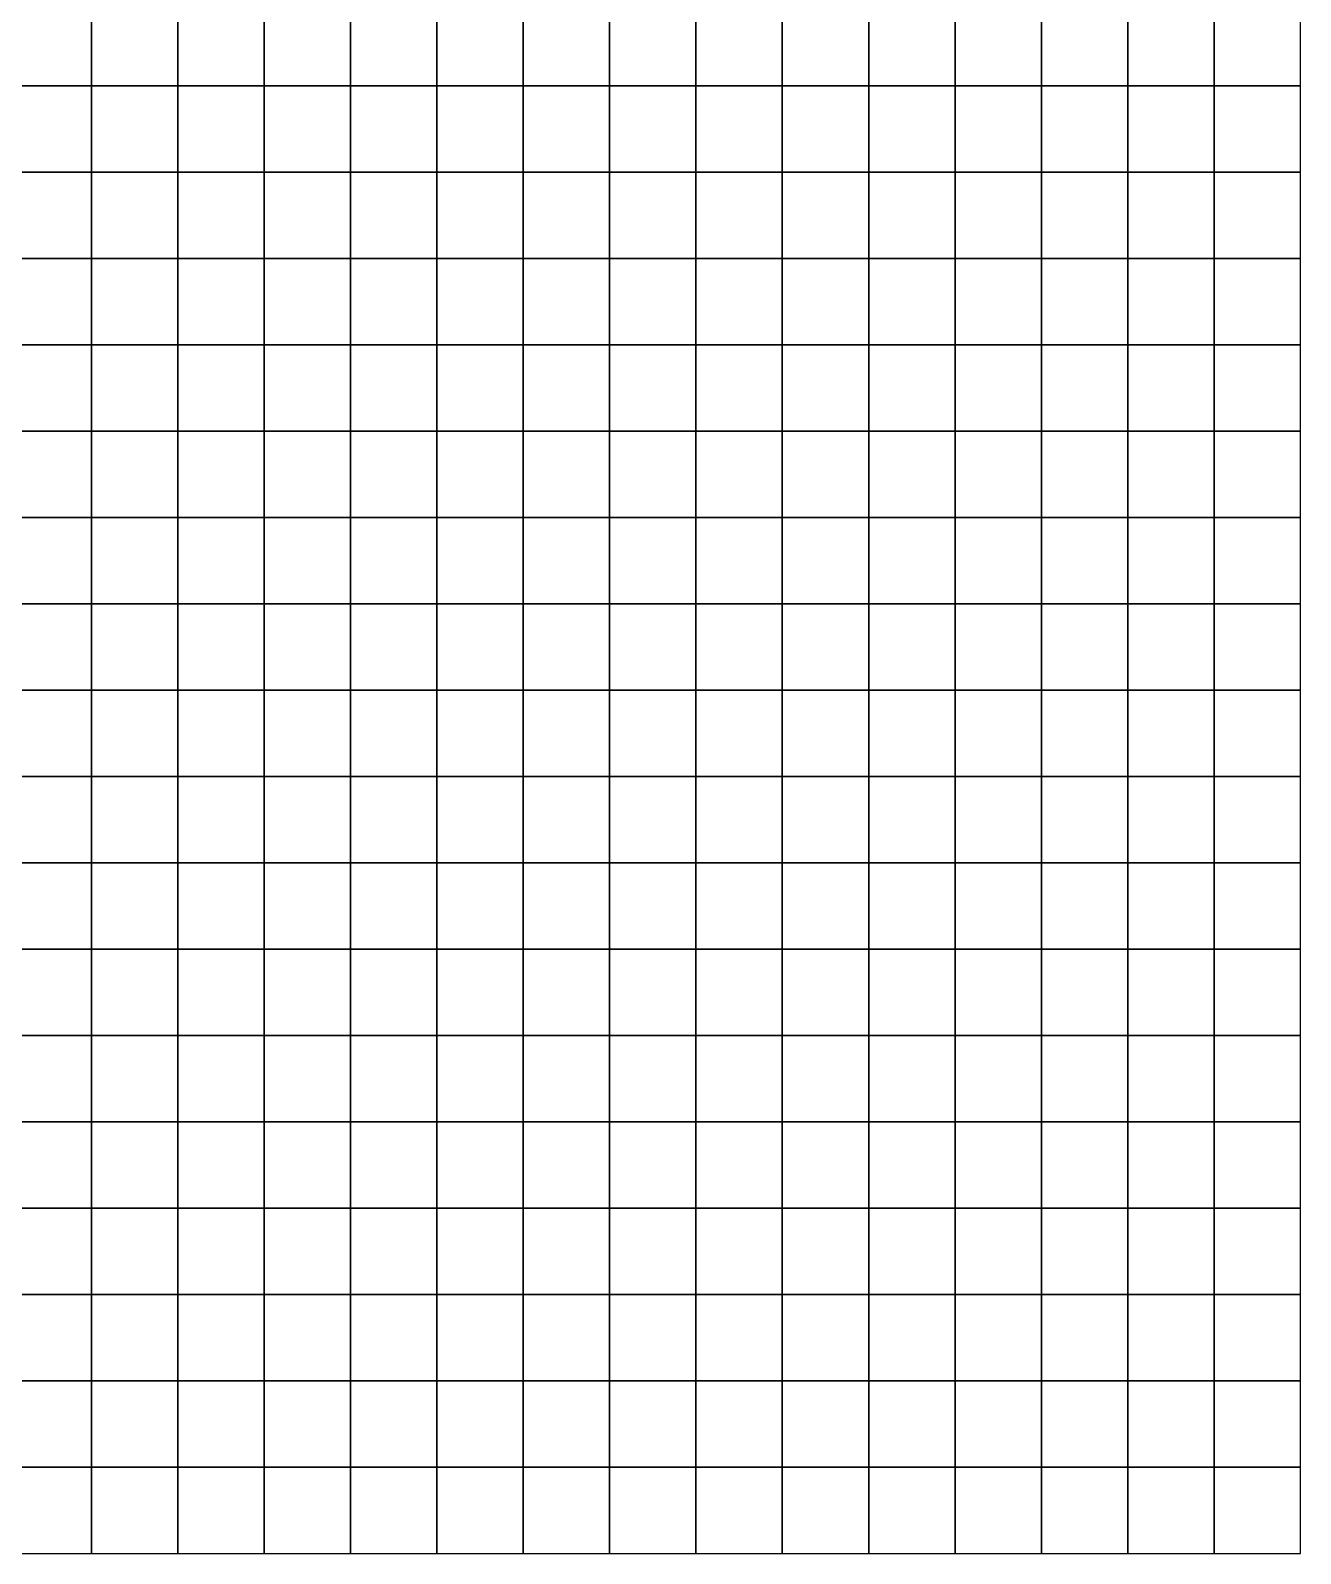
# Model space of a CAD drawing. Header units: metres. Extents: x 479850 to 482750, y 6959850 to 6961650.
# Drawn here: x 482015 to 482750, y 6959850 to 6960732 of the extents above; entities that cross this region are included whole.
import ezdxf

# ---------------------------------------------------------------- set-up
doc = ezdxf.new("R2010")
doc.units = ezdxf.units.M

msp = doc.modelspace()

# ---------------------------------------------------------------- linework, layer by layer
at = {"layer": 'GWL'}
for points in [[(482000, 6960700, 4.88), (482050, 6960700, 4.91), (482050, 6960750, 5.17), (482000, 6960750, 5.13)], [(482050, 6960700, 4.91), (482100, 6960700, 4.95), (482100, 6960750, 5.21), (482050, 6960750, 5.17)], [(482100, 6960700, 4.95), (482150, 6960700, 5), (482150, 6960750, 5.25), (482100, 6960750, 5.21)], [(482150, 6960700, 5), (482200, 6960700, 5.04), (482200, 6960750, 5.3), (482150, 6960750, 5.25)], [(482200, 6960700, 5.04), (482250, 6960700, 5.09), (482250, 6960750, 5.35), (482200, 6960750, 5.3)], [(482250, 6960700, 5.09), (482300, 6960700, 5.14), (482300, 6960750, 5.39), (482250, 6960750, 5.35)], [(482300, 6960700, 5.14), (482350, 6960700, 5.18), (482350, 6960750, 5.43), (482300, 6960750, 5.39)], [(482350, 6960700, 5.18), (482400, 6960700, 5.22), (482400, 6960750, 5.46), (482350, 6960750, 5.43)], [(482400, 6960700, 5.22), (482450, 6960700, 5.25), (482450, 6960750, 5.49), (482400, 6960750, 5.46)], [(482450, 6960700, 5.25), (482500, 6960700, 5.26), (482500, 6960750, 5.5), (482450, 6960750, 5.49)], [(482500, 6960700, 5.26), (482550, 6960700, 5.27), (482550, 6960750, 5.5), (482500, 6960750, 5.5)], [(482550, 6960700, 5.27), (482600, 6960700, 5.26), (482600, 6960750, 5.49), (482550, 6960750, 5.5)], [(482600, 6960700, 5.26), (482650, 6960700, 5.24), (482650, 6960750, 5.46), (482600, 6960750, 5.49)], [(482650, 6960700, 5.24), (482700, 6960700, 5.21), (482700, 6960750, 5.41), (482650, 6960750, 5.46)], [(482700, 6960700, 5.21), (482750, 6960700, 5.15), (482750, 6960750, 5.34), (482700, 6960750, 5.41)], [(482000, 6960650, 4.64), (482050, 6960650, 4.66), (482050, 6960700, 4.91), (482000, 6960700, 4.88)], [(482050, 6960650, 4.66), (482100, 6960650, 4.7), (482100, 6960700, 4.95), (482050, 6960700, 4.91)], [(482100, 6960650, 4.7), (482150, 6960650, 4.74), (482150, 6960700, 5), (482100, 6960700, 4.95)], [(482150, 6960650, 4.74), (482200, 6960650, 4.79), (482200, 6960700, 5.04), (482150, 6960700, 5)], [(482200, 6960650, 4.79), (482250, 6960650, 4.83), (482250, 6960700, 5.09), (482200, 6960700, 5.04)], [(482250, 6960650, 4.83), (482300, 6960650, 4.88), (482300, 6960700, 5.14), (482250, 6960700, 5.09)], [(482300, 6960650, 4.88), (482350, 6960650, 4.92), (482350, 6960700, 5.18), (482300, 6960700, 5.14)], [(482350, 6960650, 4.92), (482400, 6960650, 4.96), (482400, 6960700, 5.22), (482350, 6960700, 5.18)], [(482400, 6960650, 4.96), (482450, 6960650, 5), (482450, 6960700, 5.25), (482400, 6960700, 5.22)], [(482450, 6960650, 5), (482500, 6960650, 5.02), (482500, 6960700, 5.26), (482450, 6960700, 5.25)], [(482500, 6960650, 5.02), (482550, 6960650, 5.04), (482550, 6960700, 5.27), (482500, 6960700, 5.26)], [(482550, 6960650, 5.04), (482600, 6960650, 5.04), (482600, 6960700, 5.26), (482550, 6960700, 5.27)], [(482600, 6960650, 5.04), (482650, 6960650, 5.03), (482650, 6960700, 5.24), (482600, 6960700, 5.26)], [(482650, 6960650, 5.03), (482700, 6960650, 5), (482700, 6960700, 5.21), (482650, 6960700, 5.24)], [(482700, 6960650, 5), (482750, 6960650, 4.96), (482750, 6960700, 5.15), (482700, 6960700, 5.21)], [(482000, 6960600, 4.4), (482050, 6960600, 4.42), (482050, 6960650, 4.66), (482000, 6960650, 4.64)], [(482050, 6960600, 4.42), (482100, 6960600, 4.45), (482100, 6960650, 4.7), (482050, 6960650, 4.66)], [(482100, 6960600, 4.45), (482150, 6960600, 4.48), (482150, 6960650, 4.74), (482100, 6960650, 4.7)], [(482150, 6960600, 4.48), (482200, 6960600, 4.53), (482200, 6960650, 4.79), (482150, 6960650, 4.74)], [(482200, 6960600, 4.53), (482250, 6960600, 4.57), (482250, 6960650, 4.83), (482200, 6960650, 4.79)], [(482250, 6960600, 4.57), (482300, 6960600, 4.62), (482300, 6960650, 4.88), (482250, 6960650, 4.83)], [(482300, 6960600, 4.62), (482350, 6960600, 4.67), (482350, 6960650, 4.92), (482300, 6960650, 4.88)], [(482350, 6960600, 4.67), (482400, 6960600, 4.71), (482400, 6960650, 4.96), (482350, 6960650, 4.92)], [(482400, 6960600, 4.71), (482450, 6960600, 4.75), (482450, 6960650, 5), (482400, 6960650, 4.96)], [(482450, 6960600, 4.75), (482500, 6960600, 4.78), (482500, 6960650, 5.02), (482450, 6960650, 5)], [(482500, 6960600, 4.78), (482550, 6960600, 4.8), (482550, 6960650, 5.04), (482500, 6960650, 5.02)], [(482550, 6960600, 4.8), (482600, 6960600, 4.81), (482600, 6960650, 5.04), (482550, 6960650, 5.04)], [(482600, 6960600, 4.81), (482650, 6960600, 4.8), (482650, 6960650, 5.03), (482600, 6960650, 5.04)], [(482650, 6960600, 4.8), (482700, 6960600, 4.79), (482700, 6960650, 5), (482650, 6960650, 5.03)], [(482700, 6960600, 4.79), (482750, 6960600, 4.75), (482750, 6960650, 4.96), (482700, 6960650, 5)], [(482000, 6960550, 4.17), (482050, 6960550, 4.18), (482050, 6960600, 4.42), (482000, 6960600, 4.4)], [(482050, 6960550, 4.18), (482100, 6960550, 4.2), (482100, 6960600, 4.45), (482050, 6960600, 4.42)], [(482100, 6960550, 4.2), (482150, 6960550, 4.23), (482150, 6960600, 4.48), (482100, 6960600, 4.45)], [(482150, 6960550, 4.23), (482200, 6960550, 4.27), (482200, 6960600, 4.53), (482150, 6960600, 4.48)], [(482200, 6960550, 4.27), (482250, 6960550, 4.32), (482250, 6960600, 4.57), (482200, 6960600, 4.53)], [(482250, 6960550, 4.32), (482300, 6960550, 4.36), (482300, 6960600, 4.62), (482250, 6960600, 4.57)], [(482300, 6960550, 4.36), (482350, 6960550, 4.41), (482350, 6960600, 4.67), (482300, 6960600, 4.62)], [(482350, 6960550, 4.41), (482400, 6960550, 4.46), (482400, 6960600, 4.71), (482350, 6960600, 4.67)], [(482400, 6960550, 4.46), (482450, 6960550, 4.5), (482450, 6960600, 4.75), (482400, 6960600, 4.71)], [(482450, 6960550, 4.5), (482500, 6960550, 4.53), (482500, 6960600, 4.78), (482450, 6960600, 4.75)], [(482500, 6960550, 4.53), (482550, 6960550, 4.56), (482550, 6960600, 4.8), (482500, 6960600, 4.78)], [(482550, 6960550, 4.56), (482600, 6960550, 4.57), (482600, 6960600, 4.81), (482550, 6960600, 4.8)], [(482600, 6960550, 4.57), (482650, 6960550, 4.58), (482650, 6960600, 4.8), (482600, 6960600, 4.81)], [(482650, 6960550, 4.58), (482700, 6960550, 4.57), (482700, 6960600, 4.79), (482650, 6960600, 4.8)], [(482700, 6960550, 4.57), (482750, 6960550, 4.54), (482750, 6960600, 4.75), (482700, 6960600, 4.79)], [(482000, 6960500, 3.92), (482050, 6960500, 3.94), (482050, 6960550, 4.18), (482000, 6960550, 4.17)], [(482050, 6960500, 3.94), (482100, 6960500, 3.95), (482100, 6960550, 4.2), (482050, 6960550, 4.18)], [(482100, 6960500, 3.95), (482150, 6960500, 3.98), (482150, 6960550, 4.23), (482100, 6960550, 4.2)], [(482150, 6960500, 3.98), (482200, 6960500, 4.01), (482200, 6960550, 4.27), (482150, 6960550, 4.23)], [(482200, 6960500, 4.01), (482250, 6960500, 4.06), (482250, 6960550, 4.32), (482200, 6960550, 4.27)], [(482250, 6960500, 4.06), (482300, 6960500, 4.11), (482300, 6960550, 4.36), (482250, 6960550, 4.32)], [(482300, 6960500, 4.11), (482350, 6960500, 4.15), (482350, 6960550, 4.41), (482300, 6960550, 4.36)], [(482350, 6960500, 4.15), (482400, 6960500, 4.2), (482400, 6960550, 4.46), (482350, 6960550, 4.41)], [(482400, 6960500, 4.2), (482450, 6960500, 4.24), (482450, 6960550, 4.5), (482400, 6960550, 4.46)], [(482450, 6960500, 4.24), (482500, 6960500, 4.28), (482500, 6960550, 4.53), (482450, 6960550, 4.5)], [(482500, 6960500, 4.28), (482550, 6960500, 4.31), (482550, 6960550, 4.56), (482500, 6960550, 4.53)], [(482550, 6960500, 4.31), (482600, 6960500, 4.33), (482600, 6960550, 4.57), (482550, 6960550, 4.56)], [(482600, 6960500, 4.33), (482650, 6960500, 4.35), (482650, 6960550, 4.58), (482600, 6960550, 4.57)], [(482650, 6960500, 4.35), (482700, 6960500, 4.34), (482700, 6960550, 4.57), (482650, 6960550, 4.58)], [(482700, 6960500, 4.34), (482750, 6960500, 4.33), (482750, 6960550, 4.54), (482700, 6960550, 4.57)], [(482000, 6960450, 3.67), (482050, 6960450, 3.7), (482050, 6960500, 3.94), (482000, 6960500, 3.92)], [(482050, 6960450, 3.7), (482100, 6960450, 3.71), (482100, 6960500, 3.95), (482050, 6960500, 3.94)], [(482100, 6960450, 3.71), (482150, 6960450, 3.73), (482150, 6960500, 3.98), (482100, 6960500, 3.95)], [(482150, 6960450, 3.73), (482200, 6960450, 3.76), (482200, 6960500, 4.01), (482150, 6960500, 3.98)], [(482200, 6960450, 3.76), (482250, 6960450, 3.8), (482250, 6960500, 4.06), (482200, 6960500, 4.01)], [(482250, 6960450, 3.8), (482300, 6960450, 3.85), (482300, 6960500, 4.11), (482250, 6960500, 4.06)], [(482300, 6960450, 3.85), (482350, 6960450, 3.89), (482350, 6960500, 4.15), (482300, 6960500, 4.11)], [(482350, 6960450, 3.89), (482400, 6960450, 3.94), (482400, 6960500, 4.2), (482350, 6960500, 4.15)], [(482400, 6960450, 3.94), (482450, 6960450, 3.99), (482450, 6960500, 4.24), (482400, 6960500, 4.2)], [(482450, 6960450, 3.99), (482500, 6960450, 4.03), (482500, 6960500, 4.28), (482450, 6960500, 4.24)], [(482500, 6960450, 4.03), (482550, 6960450, 4.07), (482550, 6960500, 4.31), (482500, 6960500, 4.28)], [(482550, 6960450, 4.07), (482600, 6960450, 4.09), (482600, 6960500, 4.33), (482550, 6960500, 4.31)], [(482600, 6960450, 4.09), (482650, 6960450, 4.11), (482650, 6960500, 4.35), (482600, 6960500, 4.33)], [(482650, 6960450, 4.11), (482700, 6960450, 4.12), (482700, 6960500, 4.34), (482650, 6960500, 4.35)], [(482700, 6960450, 4.12), (482750, 6960450, 4.11), (482750, 6960500, 4.33), (482700, 6960500, 4.34)], [(482000, 6960400, 3.39), (482050, 6960400, 3.46), (482050, 6960450, 3.7), (482000, 6960450, 3.67)], [(482050, 6960400, 3.46), (482100, 6960400, 3.48), (482100, 6960450, 3.71), (482050, 6960450, 3.7)], [(482100, 6960400, 3.48), (482150, 6960400, 3.49), (482150, 6960450, 3.73), (482100, 6960450, 3.71)], [(482150, 6960400, 3.49), (482200, 6960400, 3.51), (482200, 6960450, 3.76), (482150, 6960450, 3.73)], [(482200, 6960400, 3.51), (482250, 6960400, 3.55), (482250, 6960450, 3.8), (482200, 6960450, 3.76)], [(482250, 6960400, 3.55), (482300, 6960400, 3.59), (482300, 6960450, 3.85), (482250, 6960450, 3.8)], [(482300, 6960400, 3.59), (482350, 6960400, 3.63), (482350, 6960450, 3.89), (482300, 6960450, 3.85)], [(482350, 6960400, 3.63), (482400, 6960400, 3.68), (482400, 6960450, 3.94), (482350, 6960450, 3.89)], [(482400, 6960400, 3.68), (482450, 6960400, 3.73), (482450, 6960450, 3.99), (482400, 6960450, 3.94)], [(482450, 6960400, 3.73), (482500, 6960400, 3.78), (482500, 6960450, 4.03), (482450, 6960450, 3.99)], [(482500, 6960400, 3.78), (482550, 6960400, 3.81), (482550, 6960450, 4.07), (482500, 6960450, 4.03)], [(482550, 6960400, 3.81), (482600, 6960400, 3.85), (482600, 6960450, 4.09), (482550, 6960450, 4.07)], [(482600, 6960400, 3.85), (482650, 6960400, 3.87), (482650, 6960450, 4.11), (482600, 6960450, 4.09)], [(482650, 6960400, 3.87), (482700, 6960400, 3.88), (482700, 6960450, 4.12), (482650, 6960450, 4.11)], [(482700, 6960400, 3.88), (482750, 6960400, 3.88), (482750, 6960450, 4.11), (482700, 6960450, 4.12)], [(482000, 6960350, 3.07), (482050, 6960350, 3.2), (482050, 6960400, 3.46), (482000, 6960400, 3.39)], [(482050, 6960350, 3.2), (482100, 6960350, 3.24), (482100, 6960400, 3.48), (482050, 6960400, 3.46)], [(482100, 6960350, 3.24), (482150, 6960350, 3.25), (482150, 6960400, 3.49), (482100, 6960400, 3.48)], [(482150, 6960350, 3.25), (482200, 6960350, 3.27), (482200, 6960400, 3.51), (482150, 6960400, 3.49)], [(482200, 6960350, 3.27), (482250, 6960350, 3.29), (482250, 6960400, 3.55), (482200, 6960400, 3.51)], [(482250, 6960350, 3.29), (482300, 6960350, 3.33), (482300, 6960400, 3.59), (482250, 6960400, 3.55)], [(482300, 6960350, 3.33), (482350, 6960350, 3.38), (482350, 6960400, 3.63), (482300, 6960400, 3.59)], [(482350, 6960350, 3.38), (482400, 6960350, 3.42), (482400, 6960400, 3.68), (482350, 6960400, 3.63)], [(482400, 6960350, 3.42), (482450, 6960350, 3.47), (482450, 6960400, 3.73), (482400, 6960400, 3.68)], [(482450, 6960350, 3.47), (482500, 6960350, 3.52), (482500, 6960400, 3.78), (482450, 6960400, 3.73)], [(482500, 6960350, 3.52), (482550, 6960350, 3.56), (482550, 6960400, 3.81), (482500, 6960400, 3.78)], [(482550, 6960350, 3.56), (482600, 6960350, 3.6), (482600, 6960400, 3.85), (482550, 6960400, 3.81)], [(482600, 6960350, 3.6), (482650, 6960350, 3.63), (482650, 6960400, 3.87), (482600, 6960400, 3.85)], [(482650, 6960350, 3.63), (482700, 6960350, 3.65), (482700, 6960400, 3.88), (482650, 6960400, 3.87)], [(482700, 6960350, 3.65), (482750, 6960350, 3.65), (482750, 6960400, 3.88), (482700, 6960400, 3.88)], [(482000, 6960300, 2.68), (482050, 6960300, 2.91), (482050, 6960350, 3.2), (482000, 6960350, 3.07)], [(482050, 6960300, 2.91), (482100, 6960300, 2.99), (482100, 6960350, 3.24), (482050, 6960350, 3.2)], [(482100, 6960300, 2.99), (482150, 6960300, 3.01), (482150, 6960350, 3.25), (482100, 6960350, 3.24)], [(482150, 6960300, 3.01), (482200, 6960300, 3.02), (482200, 6960350, 3.27), (482150, 6960350, 3.25)], [(482200, 6960300, 3.02), (482250, 6960300, 3.05), (482250, 6960350, 3.29), (482200, 6960350, 3.27)], [(482250, 6960300, 3.05), (482300, 6960300, 3.08), (482300, 6960350, 3.33), (482250, 6960350, 3.29)], [(482300, 6960300, 3.08), (482350, 6960300, 3.12), (482350, 6960350, 3.38), (482300, 6960350, 3.33)], [(482350, 6960300, 3.12), (482400, 6960300, 3.17), (482400, 6960350, 3.42), (482350, 6960350, 3.38)], [(482400, 6960300, 3.17), (482450, 6960300, 3.21), (482450, 6960350, 3.47), (482400, 6960350, 3.42)], [(482450, 6960300, 3.21), (482500, 6960300, 3.26), (482500, 6960350, 3.52), (482450, 6960350, 3.47)], [(482500, 6960300, 3.26), (482550, 6960300, 3.31), (482550, 6960350, 3.56), (482500, 6960350, 3.52)], [(482550, 6960300, 3.31), (482600, 6960300, 3.35), (482600, 6960350, 3.6), (482550, 6960350, 3.56)], [(482600, 6960300, 3.35), (482650, 6960300, 3.38), (482650, 6960350, 3.63), (482600, 6960350, 3.6)], [(482650, 6960300, 3.38), (482700, 6960300, 3.41), (482700, 6960350, 3.65), (482650, 6960350, 3.63)], [(482700, 6960300, 3.41), (482750, 6960300, 3.42), (482750, 6960350, 3.65), (482700, 6960350, 3.65)], [(482000, 6960250, 2.23), (482050, 6960250, 2.57), (482050, 6960300, 2.91), (482000, 6960300, 2.68)], [(482050, 6960250, 2.57), (482100, 6960250, 2.72), (482100, 6960300, 2.99), (482050, 6960300, 2.91)], [(482100, 6960250, 2.72), (482150, 6960250, 2.77), (482150, 6960300, 3.01), (482100, 6960300, 2.99)], [(482150, 6960250, 2.77), (482200, 6960250, 2.79), (482200, 6960300, 3.02), (482150, 6960300, 3.01)], [(482200, 6960250, 2.79), (482250, 6960250, 2.8), (482250, 6960300, 3.05), (482200, 6960300, 3.02)], [(482250, 6960250, 2.8), (482300, 6960250, 2.83), (482300, 6960300, 3.08), (482250, 6960300, 3.05)], [(482300, 6960250, 2.83), (482350, 6960250, 2.86), (482350, 6960300, 3.12), (482300, 6960300, 3.08)], [(482350, 6960250, 2.86), (482400, 6960250, 2.91), (482400, 6960300, 3.17), (482350, 6960300, 3.12)], [(482400, 6960250, 2.91), (482450, 6960250, 2.96), (482450, 6960300, 3.21), (482400, 6960300, 3.17)], [(482450, 6960250, 2.96), (482500, 6960250, 3), (482500, 6960300, 3.26), (482450, 6960300, 3.21)], [(482500, 6960250, 3), (482550, 6960250, 3.05), (482550, 6960300, 3.31), (482500, 6960300, 3.26)], [(482550, 6960250, 3.05), (482600, 6960250, 3.09), (482600, 6960300, 3.35), (482550, 6960300, 3.31)], [(482600, 6960250, 3.09), (482650, 6960250, 3.13), (482650, 6960300, 3.38), (482600, 6960300, 3.35)], [(482650, 6960250, 3.13), (482700, 6960250, 3.16), (482700, 6960300, 3.41), (482650, 6960300, 3.38)], [(482700, 6960250, 3.16), (482750, 6960250, 3.18), (482750, 6960300, 3.42), (482700, 6960300, 3.41)], [(482000, 6960200, 1.7), (482050, 6960200, 2.17), (482050, 6960250, 2.57), (482000, 6960250, 2.23)], [(482050, 6960200, 2.17), (482100, 6960200, 2.42), (482100, 6960250, 2.72), (482050, 6960250, 2.57)], [(482100, 6960200, 2.42), (482150, 6960200, 2.52), (482150, 6960250, 2.77), (482100, 6960250, 2.72)], [(482150, 6960200, 2.52), (482200, 6960200, 2.55), (482200, 6960250, 2.79), (482150, 6960250, 2.77)], [(482200, 6960200, 2.55), (482250, 6960200, 2.56), (482250, 6960250, 2.8), (482200, 6960250, 2.79)], [(482250, 6960200, 2.56), (482300, 6960200, 2.58), (482300, 6960250, 2.83), (482250, 6960250, 2.8)], [(482300, 6960200, 2.58), (482350, 6960200, 2.61), (482350, 6960250, 2.86), (482300, 6960250, 2.83)], [(482350, 6960200, 2.61), (482400, 6960200, 2.65), (482400, 6960250, 2.91), (482350, 6960250, 2.86)], [(482400, 6960200, 2.65), (482450, 6960200, 2.7), (482450, 6960250, 2.96), (482400, 6960250, 2.91)], [(482450, 6960200, 2.7), (482500, 6960200, 2.75), (482500, 6960250, 3), (482450, 6960250, 2.96)], [(482500, 6960200, 2.75), (482550, 6960200, 2.79), (482550, 6960250, 3.05), (482500, 6960250, 3)], [(482550, 6960200, 2.79), (482600, 6960200, 2.84), (482600, 6960250, 3.09), (482550, 6960250, 3.05)], [(482600, 6960200, 2.84), (482650, 6960200, 2.88), (482650, 6960250, 3.13), (482600, 6960250, 3.09)], [(482650, 6960200, 2.88), (482700, 6960200, 2.91), (482700, 6960250, 3.16), (482650, 6960250, 3.13)], [(482700, 6960200, 2.91), (482750, 6960200, 2.94), (482750, 6960250, 3.18), (482700, 6960250, 3.16)], [(482000, 6960150, 1.11), (482050, 6960150, 1.69), (482050, 6960200, 2.17), (482000, 6960200, 1.7)], [(482050, 6960150, 1.69), (482100, 6960150, 2.07), (482100, 6960200, 2.42), (482050, 6960200, 2.17)], [(482100, 6960150, 2.07), (482150, 6960150, 2.25), (482150, 6960200, 2.52), (482100, 6960200, 2.42)], [(482150, 6960150, 2.25), (482200, 6960150, 2.31), (482200, 6960200, 2.55), (482150, 6960200, 2.52)], [(482200, 6960150, 2.31), (482250, 6960150, 2.32), (482250, 6960200, 2.56), (482200, 6960200, 2.55)], [(482250, 6960150, 2.32), (482300, 6960150, 2.34), (482300, 6960200, 2.58), (482250, 6960200, 2.56)], [(482300, 6960150, 2.34), (482350, 6960150, 2.36), (482350, 6960200, 2.61), (482300, 6960200, 2.58)], [(482350, 6960150, 2.36), (482400, 6960150, 2.4), (482400, 6960200, 2.65), (482350, 6960200, 2.61)], [(482400, 6960150, 2.4), (482450, 6960150, 2.44), (482450, 6960200, 2.7), (482400, 6960200, 2.65)], [(482450, 6960150, 2.44), (482500, 6960150, 2.49), (482500, 6960200, 2.75), (482450, 6960200, 2.7)], [(482500, 6960150, 2.49), (482550, 6960150, 2.54), (482550, 6960200, 2.79), (482500, 6960200, 2.75)], [(482550, 6960150, 2.54), (482600, 6960150, 2.58), (482600, 6960200, 2.84), (482550, 6960200, 2.79)], [(482600, 6960150, 2.58), (482650, 6960150, 2.63), (482650, 6960200, 2.88), (482600, 6960200, 2.84)], [(482650, 6960150, 2.63), (482700, 6960150, 2.66), (482700, 6960200, 2.91), (482650, 6960200, 2.88)], [(482700, 6960150, 2.66), (482750, 6960150, 2.7), (482750, 6960200, 2.94), (482700, 6960200, 2.91)], [(482000, 6960100, 0.51), (482050, 6960100, 1.15), (482050, 6960150, 1.69), (482000, 6960150, 1.11)], [(482050, 6960100, 1.15), (482100, 6960100, 1.65), (482100, 6960150, 2.07), (482050, 6960150, 1.69)], [(482100, 6960100, 1.65), (482150, 6960100, 1.94), (482150, 6960150, 2.25), (482100, 6960150, 2.07)], [(482150, 6960100, 1.94), (482200, 6960100, 2.05), (482200, 6960150, 2.31), (482150, 6960150, 2.25)], [(482200, 6960100, 2.05), (482250, 6960100, 2.08), (482250, 6960150, 2.32), (482200, 6960150, 2.31)], [(482250, 6960100, 2.08), (482300, 6960100, 2.1), (482300, 6960150, 2.34), (482250, 6960150, 2.32)], [(482300, 6960100, 2.1), (482350, 6960100, 2.11), (482350, 6960150, 2.36), (482300, 6960150, 2.34)], [(482350, 6960100, 2.11), (482400, 6960100, 2.14), (482400, 6960150, 2.4), (482350, 6960150, 2.36)], [(482400, 6960100, 2.14), (482450, 6960100, 2.18), (482450, 6960150, 2.44), (482400, 6960150, 2.4)], [(482450, 6960100, 2.18), (482500, 6960100, 2.23), (482500, 6960150, 2.49), (482450, 6960150, 2.44)], [(482500, 6960100, 2.23), (482550, 6960100, 2.28), (482550, 6960150, 2.54), (482500, 6960150, 2.49)], [(482550, 6960100, 2.28), (482600, 6960100, 2.32), (482600, 6960150, 2.58), (482550, 6960150, 2.54)], [(482600, 6960100, 2.32), (482650, 6960100, 2.37), (482650, 6960150, 2.63), (482600, 6960150, 2.58)], [(482650, 6960100, 2.37), (482700, 6960100, 2.41), (482700, 6960150, 2.66), (482650, 6960150, 2.63)], [(482700, 6960100, 2.41), (482750, 6960100, 2.45), (482750, 6960150, 2.7), (482700, 6960150, 2.66)], [(482000, 6960050, -0.06), (482050, 6960050, 0.55), (482050, 6960100, 1.15), (482000, 6960100, 0.51)], [(482050, 6960050, 0.55), (482100, 6960050, 1.15), (482100, 6960100, 1.65), (482050, 6960100, 1.15)], [(482100, 6960050, 1.15), (482150, 6960050, 1.56), (482150, 6960100, 1.94), (482100, 6960100, 1.65)], [(482150, 6960050, 1.56), (482200, 6960050, 1.77), (482200, 6960100, 2.05), (482150, 6960100, 1.94)], [(482200, 6960050, 1.77), (482250, 6960050, 1.84), (482250, 6960100, 2.08), (482200, 6960100, 2.05)], [(482250, 6960050, 1.84), (482300, 6960050, 1.86), (482300, 6960100, 2.1), (482250, 6960100, 2.08)], [(482300, 6960050, 1.86), (482350, 6960050, 1.87), (482350, 6960100, 2.11), (482300, 6960100, 2.1)], [(482350, 6960050, 1.87), (482400, 6960050, 1.89), (482400, 6960100, 2.14), (482350, 6960100, 2.11)], [(482400, 6960050, 1.89), (482450, 6960050, 1.93), (482450, 6960100, 2.18), (482400, 6960100, 2.14)], [(482450, 6960050, 1.93), (482500, 6960050, 1.97), (482500, 6960100, 2.23), (482450, 6960100, 2.18)], [(482500, 6960050, 1.97), (482550, 6960050, 2.02), (482550, 6960100, 2.28), (482500, 6960100, 2.23)], [(482550, 6960050, 2.02), (482600, 6960050, 2.06), (482600, 6960100, 2.32), (482550, 6960100, 2.28)], [(482600, 6960050, 2.06), (482650, 6960050, 2.11), (482650, 6960100, 2.37), (482600, 6960100, 2.32)], [(482650, 6960050, 2.11), (482700, 6960050, 2.16), (482700, 6960100, 2.41), (482650, 6960100, 2.37)], [(482700, 6960050, 2.16), (482750, 6960050, 2.2), (482750, 6960100, 2.45), (482700, 6960100, 2.41)], [(482000, 6960000, -0.52), (482050, 6960000, -0.05), (482050, 6960050, 0.55), (482000, 6960050, -0.06)], [(482050, 6960000, -0.05), (482100, 6960000, 0.59), (482100, 6960050, 1.15), (482050, 6960050, 0.55)], [(482100, 6960000, 0.59), (482150, 6960000, 1.12), (482150, 6960050, 1.56), (482100, 6960050, 1.15)], [(482150, 6960000, 1.12), (482200, 6960000, 1.44), (482200, 6960050, 1.77), (482150, 6960050, 1.56)], [(482200, 6960000, 1.44), (482250, 6960000, 1.58), (482250, 6960050, 1.84), (482200, 6960050, 1.77)], [(482250, 6960000, 1.58), (482300, 6960000, 1.62), (482300, 6960050, 1.86), (482250, 6960050, 1.84)], [(482300, 6960000, 1.62), (482350, 6960000, 1.63), (482350, 6960050, 1.87), (482300, 6960050, 1.86)], [(482350, 6960000, 1.63), (482400, 6960000, 1.65), (482400, 6960050, 1.89), (482350, 6960050, 1.87)], [(482400, 6960000, 1.65), (482450, 6960000, 1.68), (482450, 6960050, 1.93), (482400, 6960050, 1.89)], [(482450, 6960000, 1.68), (482500, 6960000, 1.71), (482500, 6960050, 1.97), (482450, 6960050, 1.93)], [(482500, 6960000, 1.71), (482550, 6960000, 1.76), (482550, 6960050, 2.02), (482500, 6960050, 1.97)], [(482550, 6960000, 1.76), (482600, 6960000, 1.81), (482600, 6960050, 2.06), (482550, 6960050, 2.02)], [(482600, 6960000, 1.81), (482650, 6960000, 1.85), (482650, 6960050, 2.11), (482600, 6960050, 2.06)], [(482650, 6960000, 1.85), (482700, 6960000, 1.9), (482700, 6960050, 2.16), (482650, 6960050, 2.11)], [(482700, 6960000, 1.9), (482750, 6960000, 1.94), (482750, 6960050, 2.2), (482700, 6960050, 2.16)], [(482000, 6959950, -0.84), (482050, 6959950, -0.59), (482050, 6960000, -0.05), (482000, 6960000, -0.52)], [(482050, 6959950, -0.59), (482100, 6959950, -0.01), (482100, 6960000, 0.59), (482050, 6960000, -0.05)], [(482100, 6959950, -0.01), (482150, 6959950, 0.61), (482150, 6960000, 1.12), (482100, 6960000, 0.59)], [(482150, 6959950, 0.61), (482200, 6959950, 1.05), (482200, 6960000, 1.44), (482150, 6960000, 1.12)], [(482200, 6959950, 1.05), (482250, 6959950, 1.29), (482250, 6960000, 1.58), (482200, 6960000, 1.44)], [(482250, 6959950, 1.29), (482300, 6959950, 1.37), (482300, 6960000, 1.62), (482250, 6960000, 1.58)], [(482300, 6959950, 1.37), (482350, 6959950, 1.39), (482350, 6960000, 1.63), (482300, 6960000, 1.62)], [(482350, 6959950, 1.39), (482400, 6959950, 1.41), (482400, 6960000, 1.65), (482350, 6960000, 1.63)], [(482400, 6959950, 1.41), (482450, 6959950, 1.43), (482450, 6960000, 1.68), (482400, 6960000, 1.65)], [(482450, 6959950, 1.43), (482500, 6959950, 1.46), (482500, 6960000, 1.71), (482450, 6960000, 1.68)], [(482500, 6959950, 1.46), (482550, 6959950, 1.5), (482550, 6960000, 1.76), (482500, 6960000, 1.71)], [(482550, 6959950, 1.5), (482600, 6959950, 1.55), (482600, 6960000, 1.81), (482550, 6960000, 1.76)], [(482600, 6959950, 1.55), (482650, 6959950, 1.6), (482650, 6960000, 1.85), (482600, 6960000, 1.81)], [(482650, 6959950, 1.6), (482700, 6959950, 1.64), (482700, 6960000, 1.9), (482650, 6960000, 1.85)], [(482700, 6959950, 1.64), (482750, 6959950, 1.69), (482750, 6960000, 1.94), (482700, 6960000, 1.9)], [(482000, 6959900, -0.99), (482050, 6959900, -1.02), (482050, 6959950, -0.59), (482000, 6959950, -0.84)], [(482050, 6959900, -1.02), (482100, 6959900, -0.6), (482100, 6959950, -0.01), (482050, 6959950, -0.59)], [(482100, 6959900, -0.6), (482150, 6959900, 0.03), (482150, 6959950, 0.61), (482100, 6959950, -0.01)], [(482150, 6959900, 0.03), (482200, 6959900, 0.59), (482200, 6959950, 1.05), (482150, 6959950, 0.61)], [(482200, 6959900, 0.59), (482250, 6959900, 0.94), (482250, 6959950, 1.29), (482200, 6959950, 1.05)], [(482250, 6959900, 0.94), (482300, 6959900, 1.1), (482300, 6959950, 1.37), (482250, 6959950, 1.29)], [(482300, 6959900, 1.1), (482350, 6959900, 1.15), (482350, 6959950, 1.39), (482300, 6959950, 1.37)], [(482350, 6959900, 1.15), (482400, 6959900, 1.17), (482400, 6959950, 1.41), (482350, 6959950, 1.39)], [(482400, 6959900, 1.17), (482450, 6959900, 1.18), (482450, 6959950, 1.43), (482400, 6959950, 1.41)], [(482450, 6959900, 1.18), (482500, 6959900, 1.21), (482500, 6959950, 1.46), (482450, 6959950, 1.43)], [(482500, 6959900, 1.21), (482550, 6959900, 1.25), (482550, 6959950, 1.5), (482500, 6959950, 1.46)], [(482550, 6959900, 1.25), (482600, 6959900, 1.29), (482600, 6959950, 1.55), (482550, 6959950, 1.5)], [(482600, 6959900, 1.29), (482650, 6959900, 1.34), (482650, 6959950, 1.6), (482600, 6959950, 1.55)], [(482650, 6959900, 1.34), (482700, 6959900, 1.39), (482700, 6959950, 1.64), (482650, 6959950, 1.6)], [(482700, 6959900, 1.39), (482750, 6959900, 1.43), (482750, 6959950, 1.69), (482700, 6959950, 1.64)], [(482000, 6959850, -0.97), (482050, 6959850, -1.3), (482050, 6959900, -1.02), (482000, 6959900, -0.99)], [(482050, 6959850, -1.3), (482100, 6959850, -1.12), (482100, 6959900, -0.6), (482050, 6959900, -1.02)], [(482100, 6959850, -1.12), (482150, 6959850, -0.57), (482150, 6959900, 0.03), (482100, 6959900, -0.6)], [(482150, 6959850, -0.57), (482200, 6959850, 0.06), (482200, 6959900, 0.59), (482150, 6959900, 0.03)], [(482200, 6959850, 0.06), (482250, 6959850, 0.54), (482250, 6959900, 0.94), (482200, 6959900, 0.59)], [(482250, 6959850, 0.54), (482300, 6959850, 0.8), (482300, 6959900, 1.1), (482250, 6959900, 0.94)], [(482300, 6959850, 0.8), (482350, 6959850, 0.9), (482350, 6959900, 1.15), (482300, 6959900, 1.1)], [(482350, 6959850, 0.9), (482400, 6959850, 0.93), (482400, 6959900, 1.17), (482350, 6959900, 1.15)], [(482400, 6959850, 0.93), (482450, 6959850, 0.94), (482450, 6959900, 1.18), (482400, 6959900, 1.17)], [(482450, 6959850, 0.94), (482500, 6959850, 0.96), (482500, 6959900, 1.21), (482450, 6959900, 1.18)], [(482500, 6959850, 0.96), (482550, 6959850, 0.99), (482550, 6959900, 1.25), (482500, 6959900, 1.21)], [(482550, 6959850, 0.99), (482600, 6959850, 1.03), (482600, 6959900, 1.29), (482550, 6959900, 1.25)], [(482600, 6959850, 1.03), (482650, 6959850, 1.08), (482650, 6959900, 1.34), (482600, 6959900, 1.29)], [(482650, 6959850, 1.08), (482700, 6959850, 1.13), (482700, 6959900, 1.39), (482650, 6959900, 1.34)], [(482700, 6959850, 1.13), (482750, 6959850, 1.17), (482750, 6959900, 1.43), (482700, 6959900, 1.39)]]:
    msp.add_3dface(points, dxfattribs=at)

doc.saveas('drawing.dxf')
